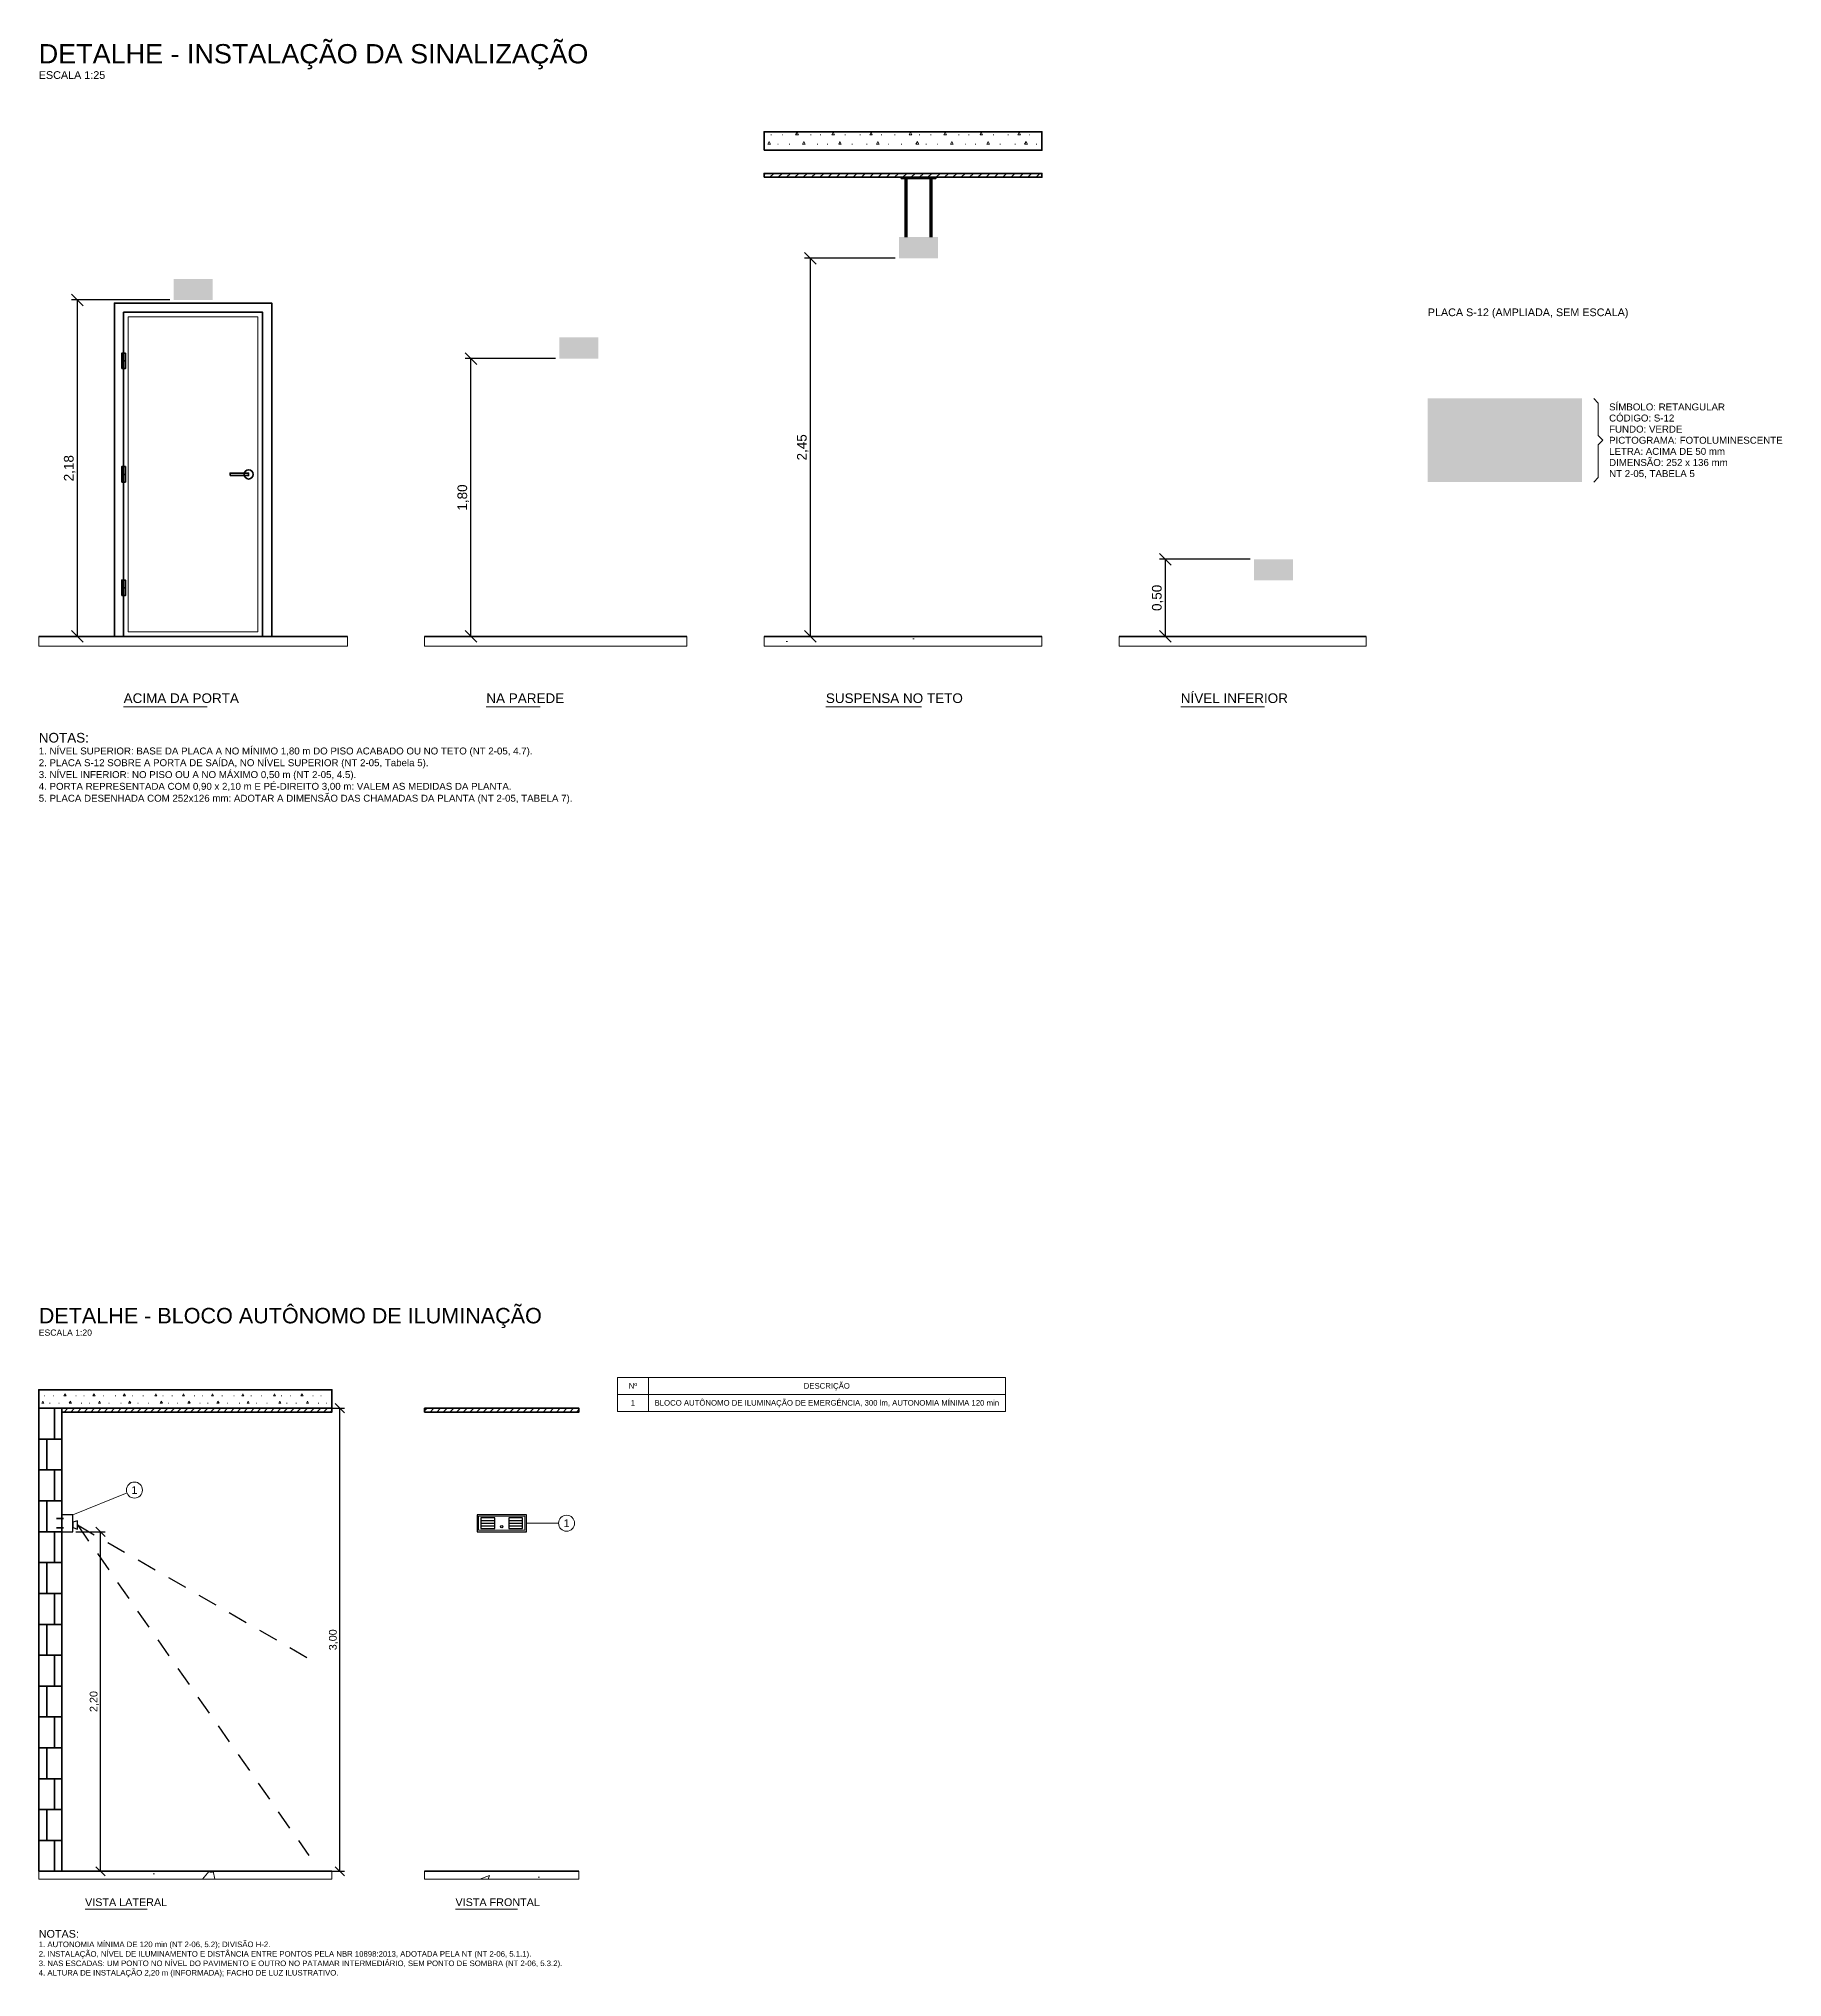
# Model space of a CAD drawing. Header units: metres. Extents: x -0.2 to 25.3, y -0.1 to 29.9.
# Drawn here: x 14 to 25.3, y 17.31 to 29.87 of the extents above; entities that cross this region are included whole.
import ezdxf
from ezdxf.enums import TextEntityAlignment as Align

# ---------------------------------------------------------------- set-up
doc = ezdxf.new("R2010")
doc.units = ezdxf.units.M
doc.header["$LTSCALE"] = 0.1
doc.linetypes.add('DASHED', pattern=[1.524, 1.27, -0.254])
for name, color, linetype, lineweight in [('DETALHE', 7, 'Continuous', 35), ('DETALHE_AUX', 8, 'Continuous', 13), ('DETALHE_COTA', 7, 'Continuous', 13), ('DETALHE_HACH', 8, 'Continuous', 9), ('DETALHE_ILUM', 5, 'Continuous', 25), ('DETALHE_SINAL', 3, 'Continuous', 25), ('DETALHE_TEXTO', 7, 'Continuous', 13)]:
    doc.layers.add(name, color=color, linetype=linetype, lineweight=lineweight)
doc.styles.add('COSCIP-TEXTO', font='arial.ttf')
doc.dimstyles.new('COSCIP-20', dxfattribs={"dimtxt": 0.05, "dimasz": 2.5, "dimexe": 0.03, "dimexo": 0.02, "dimgap": 0.015, "dimtad": 1, "dimzin": 0, "dimtxsty": 'COSCIP-TEXTO', "dimtsz": 0.03, "dimcen": 2.5, "dimclrd": 7, "dimclre": 7, "dimclrt": 7, "dimazin": 3, "dimtfac": 1, "dimtmove": 0, "dimatfit": 3})
doc.dimstyles.new('COSCIP-25', dxfattribs={"dimtxt": 0.0625, "dimasz": 2.5, "dimexe": 0.0375, "dimexo": 0.025, "dimgap": 0.0187, "dimtad": 1, "dimzin": 0, "dimtxsty": 'COSCIP-TEXTO', "dimtsz": 0.0375, "dimcen": 2.5, "dimclrd": 7, "dimclre": 7, "dimclrt": 7, "dimazin": 3, "dimtfac": 1, "dimtmove": 0, "dimatfit": 3})

# ---------------------------------------------------------------- blocks, each defined once
blk = doc.blocks.new('DETV_PICT_SAIDA12')
at = {"true_color": 0x245c34}
h = blk.add_hatch(color=7, dxfattribs=at)
h.dxf.hatch_style = 1
h.paths.add_polyline_path([(-0.5, -0.2707), (0.5, -0.2707), (0.5, 0.2707), (-0.5, 0.2707)])
at = {"true_color": 0xececbc}
h = blk.add_hatch(color=7, dxfattribs=at)
h.dxf.hatch_style = 1
h.paths.add_polyline_path([(-0.4998, 0.2701), (0.4994, 0.2704), (0.4998, -0.2701), (-0.4994, -0.2704)])
h.paths.add_polyline_path([(-0.4521, 0.2246), (-0.4539, 0.2217), (-0.4539, -0.2217), (-0.4521, -0.2246), (0.4533, -0.2239), (0.4539, 0.2217), (0.4521, 0.2246)], flags=16)
h.paths.add_polyline_path([(0.0389, 0.1062), (0.1573, 0.1061), (0.1782, 0.0995), (0.1848, 0.0956), (0.1991, 0.0858), (0.2094, 0.0754), (0.2189, 0.0605), (0.2259, 0.0446), (0.2293, 0.0325), (0.2322, -0.0028), (0.2292, -0.0303), (0.2225, -0.0523), (0.2155, -0.0655), (0.1991, -0.0858), (0.1782, -0.0997), (0.1573, -0.1062), (0.0388, -0.1062)])
h.paths.add_polyline_path([(0.0891, 0.067), (0.0874, 0.0633), (0.0877, -0.0655), (0.0902, -0.0673), (0.1441, -0.0672), (0.1485, -0.0639), (0.1529, -0.0635), (0.1595, -0.0597), (0.1727, -0.0464), (0.1793, -0.0341), (0.1829, -0.0215), (0.183, 0.0171), (0.176, 0.0395), (0.1694, 0.0496), (0.1595, 0.0589), (0.1408, 0.0667)], flags=16)
h.paths.add_polyline_path([(-0.1758, 0.1062), (-0.1298, 0.1071), (-0.1243, 0.1007), (-0.0671, -0.0541), (-0.0615, -0.0655), (-0.0605, -0.0718), (-0.0517, -0.0919), (-0.051, -0.0974), (-0.0479, -0.1029), (-0.0495, -0.107), (-0.0957, -0.1069), (-0.1104, -0.0677), (-0.111, -0.0622), (-0.1133, -0.0603), (-0.1914, -0.0605), (-0.1958, -0.0647), (-0.2067, -0.0985), (-0.2112, -0.107), (-0.2576, -0.1062), (-0.2519, -0.088), (-0.2232, -0.016), (-0.2224, -0.0105), (-0.1869, 0.0787), (-0.1861, 0.0842), (-0.1793, 0.1018)])
h.paths.add_polyline_path([(-0.1518, 0.0537), (-0.1564, 0.0457), (-0.1794, -0.0182), (-0.1782, -0.0245), (-0.1298, -0.0246), (-0.1262, -0.0226), (-0.1275, -0.0149)], flags=16)
h.paths.add_polyline_path([(0.3127, 0.1062), (0.3586, 0.1071), (0.3641, 0.1018), (0.4245, -0.0622), (0.4403, -0.1007), (0.4389, -0.107), (0.3927, -0.1066), (0.3775, -0.0622), (0.3751, -0.0603), (0.297, -0.0605), (0.2927, -0.0655), (0.2817, -0.0996), (0.2772, -0.107), (0.232, -0.1062), (0.2332, -0.0977), (0.3047, 0.0865), (0.3089, 0.1007)])
h.paths.add_polyline_path([(0.3366, 0.0538), (0.3322, 0.0456), (0.3091, -0.0193), (0.3102, -0.0245), (0.3608, -0.0245), (0.363, -0.0231)], flags=16)
h.paths.add_polyline_path([(-0.3626, 0.1128), (-0.3289, 0.1127), (-0.3234, 0.1098), (-0.3135, 0.1096), (-0.308, 0.1065), (-0.3025, 0.1059), (-0.29, 0.0996), (-0.2761, 0.0888), (-0.2663, 0.0743), (-0.2626, 0.0655), (-0.2592, 0.0479), (-0.2618, 0.0439), (-0.3036, 0.0441), (-0.3079, 0.0512), (-0.3093, 0.0589), (-0.319, 0.0695), (-0.3267, 0.0733), (-0.3355, 0.0738), (-0.3432, 0.0766), (-0.3531, 0.0767), (-0.3597, 0.0739), (-0.3663, 0.0735), (-0.374, 0.0693), (-0.381, 0.0589), (-0.381, 0.0435), (-0.3729, 0.0353), (-0.3432, 0.0247), (-0.3234, 0.0213), (-0.3168, 0.0181), (-0.3102, 0.018), (-0.2904, 0.0114), (-0.2728, 0.0006), (-0.2634, -0.0094), (-0.2565, -0.0215), (-0.2527, -0.0336), (-0.2525, -0.0534), (-0.2596, -0.0743), (-0.2704, -0.0886), (-0.2827, -0.0991), (-0.3069, -0.1097), (-0.3168, -0.1097), (-0.3245, -0.1129), (-0.3608, -0.1128), (-0.3674, -0.1098), (-0.3762, -0.1097), (-0.3806, -0.1069), (-0.3872, -0.106), (-0.407, -0.0955), (-0.4202, -0.0825), (-0.4271, -0.0721), (-0.4337, -0.0567), (-0.4343, -0.0413), (-0.4323, -0.0368), (-0.3905, -0.0369), (-0.3882, -0.0402), (-0.3872, -0.0513), (-0.3772, -0.0655), (-0.363, -0.0734), (-0.3542, -0.074), (-0.3476, -0.0767), (-0.3377, -0.0769), (-0.3201, -0.0736), (-0.3102, -0.0693), (-0.3032, -0.0633), (-0.2991, -0.0556), (-0.2994, -0.0424), (-0.3135, -0.0279), (-0.33, -0.0213), (-0.3366, -0.0212), (-0.341, -0.0183), (-0.3498, -0.0179), (-0.3553, -0.015), (-0.363, -0.0145), (-0.3674, -0.0116), (-0.3729, -0.0115), (-0.3993, -0.0014), (-0.4167, 0.0127), (-0.427, 0.0325), (-0.4273, 0.0622), (-0.4202, 0.0787), (-0.3995, 0.0996), (-0.396, 0.0998), (-0.3861, 0.1062), (-0.3806, 0.1066), (-0.3762, 0.1096), (-0.3674, 0.1101)])
h.paths.add_polyline_path([(-0.0371, 0.1062), (0.0055, 0.1071), (0.0083, 0.104), (0.0083, -0.1029), (0.0055, -0.1072), (-0.0352, -0.1072), (-0.038, -0.104)])
h.paths.add_polyline_path([(-0.0093, 0.1689), (0.0319, 0.1695), (0.0345, 0.1678), (0.0165, 0.1491), (-0.0099, 0.1261), (-0.0365, 0.126), (-0.0372, 0.1282), (-0.0341, 0.1339)])
blk = doc.blocks.new('DETV_PICT_SAIDA1')
at = {"true_color": 0x245c34}
h = blk.add_hatch(color=7, dxfattribs=at)
h.dxf.hatch_style = 1
h.paths.add_polyline_path([(-0.5, -0.2723), (0.5, -0.2723), (0.5, 0.2723), (-0.5, 0.2723)])
at = {"true_color": 0xececbc}
h = blk.add_hatch(color=7, dxfattribs=at)
h.dxf.hatch_style = 1
h.paths.add_polyline_path([(-0.4998, 0.2717), (0.4994, 0.2721), (0.4998, -0.2717), (-0.4994, -0.2721)])
h.paths.add_polyline_path([(-0.4521, 0.2261), (-0.4539, 0.2233), (-0.4539, -0.2233), (-0.4521, -0.2261), (0.451, -0.2262), (0.4538, -0.2244), (0.4539, 0.2233), (0.4521, 0.2261)], flags=16)
h.paths.add_polyline_path([(-0.3589, 0.2035), (-0.0945, 0.2024), (-0.0948, 0.0385), (-0.1364, 0.0384), (-0.1496, 0.0528), (-0.1505, 0.0561), (-0.1595, 0.0655), (-0.1639, 0.0734), (-0.1848, 0.0937), (-0.2013, 0.0974), (-0.2838, 0.0974), (-0.3003, 0.094), (-0.3146, 0.0798), (-0.3152, 0.0759), (-0.325, 0.0627), (-0.3251, 0.0594), (-0.3349, 0.0462), (-0.335, 0.0429), (-0.3415, 0.033), (-0.3408, 0.0264), (-0.33, 0.0153), (-0.3223, 0.0151), (-0.3124, 0.0223), (-0.3115, 0.0264), (-0.3058, 0.033), (-0.3011, 0.0429), (-0.2956, 0.0495), (-0.2952, 0.0528), (-0.2849, 0.0671), (-0.2552, 0.0678), (-0.2523, 0.0649), (-0.2652, 0.0407), (-0.2658, 0.0363), (-0.2752, 0.0209), (-0.2821, 0.0033), (-0.2824, -0.0088), (-0.2854, -0.022), (-0.2857, -0.0539), (-0.2886, -0.0638), (-0.2888, -0.0726), (-0.2915, -0.0744), (-0.3619, -0.0743), (-0.3663, -0.0773), (-0.3729, -0.0775), (-0.3861, -0.0847), (-0.3904, -0.0891), (-0.3973, -0.1012), (-0.3981, -0.1078), (-0.3976, -0.11), (-0.3949, -0.1107), (-0.275, -0.1106), (-0.2607, -0.107), (-0.2525, -0.099), (-0.2524, -0.088), (-0.2493, -0.0759), (-0.2487, -0.0517), (-0.2459, -0.0429), (-0.2463, -0.0308), (-0.2442, -0.0281), (-0.2067, -0.099), (-0.203, -0.1089), (-0.1998, -0.1122), (-0.1997, -0.1155), (-0.1964, -0.1188), (-0.1964, -0.1221), (-0.1898, -0.132), (-0.1898, -0.1353), (-0.1793, -0.1526), (-0.1725, -0.1595), (-0.1639, -0.1622), (-0.1325, -0.1617), (-0.134, -0.1551), (-0.1403, -0.1452), (-0.1403, -0.1419), (-0.1436, -0.1386), (-0.1436, -0.1353), (-0.1502, -0.1254), (-0.1502, -0.1221), (-0.1535, -0.1188), (-0.1535, -0.1155), (-0.1599, -0.1056), (-0.1601, -0.1023), (-0.1634, -0.099), (-0.1634, -0.0957), (-0.1764, -0.0726), (-0.1771, -0.0682), (-0.1894, -0.0462), (-0.2074, -0.0066), (-0.2058, 0.0011), (-0.1935, 0.0253), (-0.1928, 0.0297), (-0.1898, 0.033), (-0.1898, 0.0363), (-0.1864, 0.0396), (-0.1861, 0.044), (-0.1837, 0.0443), (-0.1738, 0.0335), (-0.1694, 0.0256), (-0.1518, 0.0083), (-0.0968, 0.0083), (-0.0942, 0.0066), (-0.0941, -0.1738), (-0.1221, -0.2024), (-0.1672, -0.2036), (-0.1699, -0.2024), (-0.1404, -0.1727), (-0.1402, -0.1705), (-0.143, -0.1697), (-0.1746, -0.1705), (-0.1856, -0.1771), (-0.2079, -0.1991), (-0.2145, -0.2032), (-0.3861, -0.2036), (-0.3877, -0.2024), (-0.3614, -0.1749), (-0.3614, -0.1188), (-0.3641, -0.117), (-0.4081, -0.1173), (-0.411, -0.1144), (-0.408, -0.11), (-0.4076, -0.1056), (-0.4043, -0.1023), (-0.4038, -0.0979), (-0.4012, -0.0957), (-0.401, -0.0924), (-0.3935, -0.0814), (-0.3784, -0.0715), (-0.3707, -0.0706), (-0.3614, -0.066), (-0.3615, 0.2002)])
h.paths.add_polyline_path([(-0.1991, 0.1664), (-0.2079, 0.1625), (-0.2189, 0.1518), (-0.2226, 0.1441), (-0.2226, 0.1254), (-0.2195, 0.1221), (-0.2189, 0.1181), (-0.2079, 0.1074), (-0.2046, 0.1073), (-0.2002, 0.1039), (-0.1815, 0.1043), (-0.1793, 0.1067), (-0.1742, 0.1078), (-0.1634, 0.1188), (-0.1634, 0.1221), (-0.1601, 0.1265), (-0.1603, 0.1441), (-0.1639, 0.1521), (-0.1749, 0.1625), (-0.1848, 0.1667)], flags=16)
h.paths.add_polyline_path([(0.1286, 0.143), (0.2376, 0.1434), (0.2567, 0.1243), (0.2708, 0.1133), (0.3944, 0), (0.3723, -0.0187), (0.3467, -0.044), (0.3326, -0.055), (0.3104, -0.077), (0.2963, -0.088), (0.2779, -0.1067), (0.2601, -0.121), (0.2376, -0.1433), (0.132, -0.1438), (0.1296, -0.1419), (0.1645, -0.1078), (0.1855, -0.0902), (0.2206, -0.055), (0.2349, -0.044), (0.2343, -0.0414), (0.0638, -0.0414), (0.0611, -0.0396), (0.0609, 0.0385), (0.0627, 0.0413), (0.2332, 0.0412), (0.2354, 0.0424), (0.1426, 0.1298), (0.1286, 0.1408)])

msp = doc.modelspace()

# ---------------------------------------------------------------- hatches: boundary and pattern name
at = {"layer": 'DETALHE_HACH'}
h = msp.add_hatch(dxfattribs=at)
h.set_pattern_fill('ANSI31', color=8, scale=0.012)
h.paths.add_polyline_path([(18.7, 28.975), (20.5, 28.975), (20.5, 29), (18.7, 29)])
h = msp.add_hatch(dxfattribs=at)
h.set_pattern_fill('AR-CONC', color=8, scale=0.008)
h.paths.add_polyline_path([(14, 25.938), (16, 25.938), (16, 26), (14, 26)])
h = msp.add_hatch(dxfattribs=at)
h.set_pattern_fill('AR-CONC', color=8, scale=0.008)
h.paths.add_polyline_path([(16.5, 25.938), (18.2, 25.938), (18.2, 26), (16.5, 26)])
h = msp.add_hatch(dxfattribs=at)
h.set_pattern_fill('AR-CONC', color=8, scale=0.008)
h.paths.add_polyline_path([(18.7, 25.938), (20.5, 25.938), (20.5, 26), (18.7, 26)])
h = msp.add_hatch(dxfattribs=at)
h.set_pattern_fill('AR-CONC', color=8, scale=0.008)
h.paths.add_polyline_path([(21, 25.938), (22.6, 25.938), (22.6, 26), (21, 26)])
h = msp.add_hatch(dxfattribs=at)
h.set_pattern_fill('ANSI31', color=8, scale=0.0096)
h.paths.add_polyline_path([(14.15, 20.975), (15.9, 20.975), (15.9, 21), (14.15, 21)])
h = msp.add_hatch(dxfattribs=at)
h.set_pattern_fill('ANSI31', color=8, scale=0.0096)
h.paths.add_polyline_path([(16.5, 20.975), (17.5, 20.975), (17.5, 21), (16.5, 21)])
h = msp.add_hatch(dxfattribs=at)
h.set_pattern_fill('AR-CONC', color=8, scale=0.0064)
h.paths.add_polyline_path([(14, 17.95), (15.9, 17.95), (15.9, 18), (14, 18)])
h = msp.add_hatch(dxfattribs=at)
h.set_pattern_fill('AR-CONC', color=8, scale=0.0064)
h.paths.add_polyline_path([(16.5, 17.95), (17.5, 17.95), (17.5, 18), (16.5, 18)])

# ---------------------------------------------------------------- linework, layer by layer
at = {"layer": 'DETALHE'}
for p, q in [((19.613, 28.587), (19.613, 28.967)), ((19.625, 28.587), (19.625, 28.967)), ((19.775, 28.587), (19.775, 28.967)), ((19.787, 28.587), (19.787, 28.967)), ((14.538, 27.785), (14.562, 27.785)), ((14.538, 27.05), (14.562, 27.05)), ((14.538, 26.315), (14.562, 26.315)), ((14, 26), (16, 26)), ((16.5, 26), (18.2, 26)), ((18.7, 26), (20.5, 26)), ((21, 26), (22.6, 26)), ((14.102, 20.8), (14.102, 21)), ((14, 20.8), (14.15, 20.8)), ((14.053, 20.6), (14.053, 20.8)), ((14, 20.6), (14.15, 20.6)), ((14.102, 20.4), (14.102, 20.6)), ((14, 20.4), (14.15, 20.4)), ((14.053, 20.2), (14.053, 20.4)), ((14.115, 20.285), (14.16, 20.285)), ((14.115, 20.225), (14.16, 20.225)), ((14, 20.2), (14.15, 20.2)), ((14.102, 20), (14.102, 20.2)), ((14, 20), (14.15, 20)), ((14.053, 19.8), (14.053, 20)), ((14, 19.8), (14.15, 19.8)), ((14.102, 19.6), (14.102, 19.8)), ((14, 19.6), (14.15, 19.6)), ((14.053, 19.4), (14.053, 19.6)), ((14, 19.4), (14.15, 19.4)), ((14.102, 19.2), (14.102, 19.4)), ((14, 19.2), (14.15, 19.2)), ((14.053, 19), (14.053, 19.2)), ((14, 19), (14.15, 19)), ((14.102, 18.8), (14.102, 19)), ((14, 18.8), (14.15, 18.8)), ((14.053, 18.6), (14.053, 18.8)), ((14, 18.6), (14.15, 18.6)), ((14.102, 18.4), (14.102, 18.6)), ((14, 18.4), (14.15, 18.4)), ((14.053, 18.2), (14.053, 18.4)), ((14, 18.2), (14.15, 18.2)), ((14.102, 18), (14.102, 18.2)), ((14, 18), (15.9, 18)), ((16.5, 18), (17.5, 18))]:
    msp.add_line(p, q, dxfattribs=at)
for points in [[(18.7, 29.15), (20.5, 29.15), (20.5, 29.27), (18.7, 29.27)], [(18.7, 28.975), (20.5, 28.975), (20.5, 29), (18.7, 29)], [(19.587, 28.967), (19.813, 28.967), (19.813, 28.975), (19.587, 28.975)], [(14.538, 27.735), (14.562, 27.735), (14.562, 27.835), (14.538, 27.835)], [(14.538, 27), (14.562, 27), (14.562, 27.1), (14.538, 27.1)], [(15.24, 27.042), (15.36, 27.042), (15.36, 27.058), (15.24, 27.058)], [(14.538, 26.265), (14.562, 26.265), (14.562, 26.365), (14.538, 26.365)], [(14, 21), (15.9, 21), (15.9, 21.12), (14, 21.12)], [(14, 18), (14.15, 18), (14.15, 21), (14, 21)], [(14.15, 20.975), (15.9, 20.975), (15.9, 21), (14.15, 21)], [(16.5, 20.975), (17.5, 20.975), (17.5, 21), (16.5, 21)]]:
    msp.add_lwpolyline(points, close=True, dxfattribs=at)
for points in [[(14.49, 26), (14.49, 28.16), (15.51, 28.16), (15.51, 26)], [(14.55, 26), (14.55, 28.1), (15.45, 28.1), (15.45, 26)]]:
    msp.add_lwpolyline(points, dxfattribs=at)
msp.add_circle((15.36, 27.05), 0.03, dxfattribs=at)
at = {"layer": 'DETALHE_AUX'}
for p, q in [((14.55, 25.544), (15.092, 25.544)), ((16.9, 25.544), (17.249, 25.544)), ((19.1, 25.544), (19.72, 25.544)), ((21.4, 25.544), (21.943, 25.544)), ((14.22, 20.31), (14.572, 20.451)), ((17.16, 20.255), (17.368, 20.255)), ((14.3, 17.755), (14.703, 17.755)), ((16.7, 17.755), (17.103, 17.755))]:
    msp.add_line(p, q, dxfattribs=at)
for points in [[(14.58, 26.03), (15.42, 26.03), (15.42, 28.07), (14.58, 28.07)], [(14, 25.938), (16, 25.938), (16, 26), (14, 26)], [(16.5, 25.938), (18.2, 25.938), (18.2, 26), (16.5, 26)], [(18.7, 25.938), (20.5, 25.938), (20.5, 26), (18.7, 26)], [(21, 25.938), (22.6, 25.938), (22.6, 26), (21, 26)], [(16.85, 20.21), (17.15, 20.21), (17.15, 20.3), (16.85, 20.3)], [(14, 17.95), (15.9, 17.95), (15.9, 18), (14, 18)], [(16.5, 17.95), (17.5, 17.95), (17.5, 18), (16.5, 18)]]:
    msp.add_lwpolyline(points, close=True, dxfattribs=at)
at = {"layer": 'DETALHE_HACH'}
for p, q in [((18.744, 29.25), (18.748, 29.25)), ((18.788, 29.19), (18.792, 29.19)), ((18.819, 29.25), (18.822, 29.25)), ((18.863, 29.19), (18.866, 29.19)), ((19, 29.25), (19.004, 29.25)), ((19.044, 29.19), (19.048, 29.19)), ((19.064, 29.25), (19.068, 29.25)), ((19.108, 29.19), (19.112, 29.19)), ((19.224, 29.25), (19.228, 29.25)), ((19.268, 29.19), (19.272, 29.19)), ((19.32, 29.25), (19.324, 29.25)), ((19.364, 29.19), (19.368, 29.19)), ((19.459, 29.25), (19.462, 29.25)), ((19.503, 29.19), (19.506, 29.19)), ((19.544, 29.25), (19.548, 29.25)), ((19.588, 29.19), (19.592, 29.19)), ((19.704, 29.25), (19.708, 29.25)), ((19.748, 29.19), (19.752, 29.19)), ((19.779, 29.25), (19.782, 29.25)), ((19.823, 29.19), (19.826, 29.19)), ((19.96, 29.25), (19.964, 29.25)), ((20.004, 29.19), (20.008, 29.19)), ((20.024, 29.25), (20.028, 29.25)), ((20.068, 29.19), (20.072, 29.19)), ((20.184, 29.25), (20.188, 29.25)), ((20.228, 29.19), (20.232, 29.19)), ((20.28, 29.25), (20.284, 29.25)), ((20.324, 29.19), (20.328, 29.19)), ((20.419, 29.25), (20.422, 29.25)), ((20.463, 29.19), (20.466, 29.19)), ((14.035, 21.08), (14.038, 21.08)), ((14.07, 21.032), (14.073, 21.032)), ((14.095, 21.08), (14.098, 21.08)), ((14.13, 21.032), (14.133, 21.032)), ((14.24, 21.08), (14.243, 21.08)), ((14.275, 21.032), (14.278, 21.032)), ((14.291, 21.08), (14.294, 21.08)), ((14.326, 21.032), (14.329, 21.032)), ((14.419, 21.08), (14.422, 21.08)), ((14.454, 21.032), (14.457, 21.032)), ((14.496, 21.08), (14.499, 21.08)), ((14.531, 21.032), (14.534, 21.032)), ((14.607, 21.08), (14.61, 21.08)), ((14.642, 21.032), (14.645, 21.032)), ((14.675, 21.08), (14.678, 21.08)), ((14.71, 21.032), (14.713, 21.032)), ((14.803, 21.08), (14.806, 21.08)), ((14.838, 21.032), (14.841, 21.032)), ((14.863, 21.08), (14.866, 21.08)), ((14.898, 21.032), (14.901, 21.032)), ((15.008, 21.08), (15.011, 21.08)), ((15.043, 21.032), (15.046, 21.032)), ((15.059, 21.08), (15.062, 21.08)), ((15.094, 21.032), (15.097, 21.032)), ((15.187, 21.08), (15.19, 21.08)), ((15.222, 21.032), (15.225, 21.032)), ((15.264, 21.08), (15.267, 21.08)), ((15.299, 21.032), (15.302, 21.032)), ((15.375, 21.08), (15.378, 21.08)), ((15.41, 21.032), (15.413, 21.032)), ((15.443, 21.08), (15.446, 21.08)), ((15.478, 21.032), (15.481, 21.032)), ((15.571, 21.08), (15.574, 21.08)), ((15.606, 21.032), (15.609, 21.032)), ((15.631, 21.08), (15.634, 21.08)), ((15.666, 21.032), (15.669, 21.032)), ((15.776, 21.08), (15.779, 21.08)), ((15.811, 21.032), (15.814, 21.032)), ((15.827, 21.08), (15.83, 21.08)), ((15.862, 21.032), (15.865, 21.032))]:
    msp.add_line(p, q, dxfattribs=at)
for points in [[(18.904, 29.25), (18.922, 29.25), (18.913, 29.266)], [(19.139, 29.25), (19.156, 29.25), (19.147, 29.266)], [(19.384, 29.25), (19.401, 29.25), (19.393, 29.266)], [(19.64, 29.25), (19.657, 29.25), (19.649, 29.266)], [(19.864, 29.25), (19.882, 29.25), (19.873, 29.266)], [(20.099, 29.25), (20.116, 29.25), (20.107, 29.266)], [(20.344, 29.25), (20.361, 29.25), (20.353, 29.266)], [(18.724, 29.19), (18.742, 29.19), (18.733, 29.206)], [(18.948, 29.19), (18.965, 29.19), (18.957, 29.206)], [(19.183, 29.19), (19.2, 29.19), (19.191, 29.206)], [(19.428, 29.19), (19.446, 29.19), (19.437, 29.206)], [(19.684, 29.19), (19.702, 29.19), (19.693, 29.206)], [(19.908, 29.19), (19.925, 29.19), (19.917, 29.206)], [(20.143, 29.19), (20.16, 29.19), (20.151, 29.206)], [(20.388, 29.19), (20.406, 29.19), (20.397, 29.206)], [(14.019, 21.032), (14.033, 21.032), (14.026, 21.045)], [(14.163, 21.08), (14.177, 21.08), (14.17, 21.093)], [(14.198, 21.032), (14.212, 21.032), (14.205, 21.045)], [(14.351, 21.08), (14.365, 21.08), (14.358, 21.093)], [(14.386, 21.032), (14.4, 21.032), (14.393, 21.045)], [(14.547, 21.08), (14.561, 21.08), (14.554, 21.093)], [(14.582, 21.032), (14.596, 21.032), (14.589, 21.045)], [(14.752, 21.08), (14.766, 21.08), (14.759, 21.093)], [(14.787, 21.032), (14.801, 21.032), (14.794, 21.045)], [(14.931, 21.08), (14.945, 21.08), (14.938, 21.093)], [(14.966, 21.032), (14.98, 21.032), (14.973, 21.045)], [(15.119, 21.08), (15.133, 21.08), (15.126, 21.093)], [(15.154, 21.032), (15.168, 21.032), (15.161, 21.045)], [(15.315, 21.08), (15.329, 21.08), (15.322, 21.093)], [(15.35, 21.032), (15.364, 21.032), (15.357, 21.045)], [(15.52, 21.08), (15.534, 21.08), (15.527, 21.093)], [(15.555, 21.032), (15.569, 21.032), (15.562, 21.045)], [(15.699, 21.08), (15.713, 21.08), (15.706, 21.093)], [(15.734, 21.032), (15.748, 21.032), (15.741, 21.045)]]:
    msp.add_lwpolyline(points, close=True, dxfattribs=at)
at = {"layer": 'DETALHE_ILUM', "linetype": 'DASHED'}
for q in [(15.75, 18.102), (15.75, 19.378)]:
    msp.add_line((14.25, 20.244), q, dxfattribs=at)
at = {"layer": 'DETALHE_ILUM'}
for p, q in [((16.87, 20.273), (16.95, 20.273)), ((16.87, 20.255), (16.95, 20.255)), ((16.87, 20.238), (16.95, 20.238)), ((17.05, 20.273), (17.13, 20.273)), ((17.05, 20.255), (17.13, 20.255)), ((17.05, 20.238), (17.13, 20.238))]:
    msp.add_line(p, q, dxfattribs=at)
for points in [[(14.15, 20.2), (14.22, 20.2), (14.22, 20.31), (14.15, 20.31)], [(14.22, 20.227), (14.25, 20.216), (14.25, 20.271), (14.22, 20.261)], [(16.84, 20.2), (17.16, 20.2), (17.16, 20.31), (16.84, 20.31)], [(16.865, 20.22), (16.955, 20.22), (16.955, 20.29), (16.865, 20.29)], [(17.045, 20.22), (17.135, 20.22), (17.135, 20.29), (17.045, 20.29)]]:
    msp.add_lwpolyline(points, close=True, dxfattribs=at)
msp.add_circle((17, 20.233), 0.008, dxfattribs=at)
at = {"layer": 'DETALHE_TEXTO'}
for p, q in [((17.95, 20.98), (17.95, 21.2)), ((17.75, 21.09), (20.263, 21.09))]:
    msp.add_line(p, q, dxfattribs=at)
msp.add_lwpolyline([(24.075, 27.541), (24.105, 27.511), (24.105, 27.301), (24.135, 27.271), (24.105, 27.241), (24.105, 27.03), (24.075, 27)], dxfattribs=at)
msp.add_lwpolyline([(17.75, 20.98), (20.263, 20.98), (20.263, 21.2), (17.75, 21.2)], close=True, dxfattribs=at)
for centre in [(14.62, 20.47), (17.42, 20.255)]:
    msp.add_circle(centre, 0.052, dxfattribs=at)

# ---------------------------------------------------------------- block references
at = {"layer": 'DETALHE_SINAL', "xscale": 0.252, "yscale": 0.252}
for name, p in [('DETV_PICT_SAIDA1', (19.7, 28.519)), ('DETV_PICT_SAIDA12', (15, 28.248)), ('DETV_PICT_SAIDA1', (17.5, 27.869)), ('DETV_PICT_SAIDA1', (22, 26.432))]:
    msp.add_blockref(name, p, dxfattribs=at)
at = {"layer": 'DETALHE_SINAL'}
msp.add_blockref('DETV_PICT_SAIDA12', (23.5, 27.271), dxfattribs=at)

# ---------------------------------------------------------------- texts
at = {"layer": 'DETALHE_TEXTO', "style": 'COSCIP-TEXTO'}
for s, height, p in [('DETALHE - INSTALAÇÃO DA SINALIZAÇÃO', 0.125, (14, 29.775)), ('PLACA S-12 (AMPLIADA, SEM ESCALA)', 0.05, (23, 28.1)), ('SÍMBOLO: RETANGULAR', 0.045, (24.175, 27.487)), ('CÓDIGO: S-12', 0.045, (24.175, 27.415)), ('FUNDO: VERDE', 0.045, (24.175, 27.343)), ('PICTOGRAMA: FOTOLUMINESCENTE', 0.045, (24.175, 27.271)), ('LETRA: ACIMA DE 50 mm', 0.045, (24.175, 27.199)), ('DIMENSÃO: 252 x 136 mm', 0.045, (24.175, 27.127)), ('NT 2-05, TABELA 5', 0.045, (24.175, 27.055)), ('ACIMA DA PORTA', 0.0625, (14.55, 25.6)), ('NA PAREDE', 0.0625, (16.9, 25.6)), ('SUSPENSA NO TETO', 0.0625, (19.1, 25.6)), ('NÍVEL INFERIOR', 0.0625, (21.4, 25.6)), ('NOTAS:', 0.0625, (14, 25.344)), ('1. NÍVEL SUPERIOR: BASE DA PLACA A NO MÍNIMO 1,80 m DO PISO ACABADO OU NO TETO (NT 2-05, 4.7).', 0.045, (14, 25.258)), ('3. NÍVEL INFERIOR: NO PISO OU A NO MÁXIMO 0,50 m (NT 2-05, 4.5).', 0.045, (14, 25.105)), ('2. PLACA S-12 SOBRE A PORTA DE SAÍDA, NO NÍVEL SUPERIOR (NT 2-05, Tabela 5).', 0.045, (14, 25.182)), ('4. PORTA REPRESENTADA COM 0,90 x 2,10 m E PÉ-DIREITO 3,00 m: VALEM AS MEDIDAS DA PLANTA.', 0.045, (14, 25.029)), ('5. PLACA DESENHADA COM 252x126 mm: ADOTAR A DIMENSÃO DAS CHAMADAS DA PLANTA (NT 2-05, TABELA 7).', 0.045, (14, 24.952)), ('DETALHE - BLOCO AUTÔNOMO DE ILUMINAÇÃO', 0.1, (14, 21.6)), ('BLOCO AUTÔNOMO DE ILUMINAÇÃO DE EMERGÊNCIA, 300 lm, AUTONOMIA MÍNIMA 120 min', 0.036, (17.99, 21.035)), ('VISTA LATERAL', 0.05, (14.3, 17.8)), ('VISTA FRONTAL', 0.05, (16.7, 17.8)), ('NOTAS:', 0.05, (14, 17.595)), ('2. INSTALAÇÃO, NÍVEL DE ILUMINAMENTO E DISTÂNCIA ENTRE PONTOS PELA NBR 10898:2013, ADOTADA PELA NT (NT 2-06, 5.1.1).', 0.036, (14, 17.465)), ('1. AUTONOMIA MÍNIMA DE 120 min (NT 2-06, 5.2); DIVISÃO H-2.', 0.036, (14, 17.527)), ('4. ALTURA DE INSTALAÇÃO 2,20 m (INFORMADA); FACHO DE LUZ ILUSTRATIVO.', 0.036, (14, 17.343)), ('3. NAS ESCADAS: UM PONTO NO NÍVEL DO PAVIMENTO E OUTRO NO PATAMAR INTERMEDIÁRIO, SEM PONTO DE SOMBRA (NT 2-06, 5.3.2).', 0.036, (14, 17.404))]:
    msp.add_text(s, height=height, dxfattribs=at).set_placement(p, align=Align.MIDDLE_LEFT)
at = {"layer": 'DETALHE_TEXTO', "color": 8, "style": 'COSCIP-TEXTO'}
for s, height, p in [('ESCALA 1:25', 0.05, (14, 29.637)), ('ESCALA 1:20', 0.04, (14, 21.49))]:
    msp.add_text(s, height=height, dxfattribs=at).set_placement(p, align=Align.MIDDLE_LEFT)
at = {"layer": 'DETALHE_TEXTO', "style": 'COSCIP-TEXTO'}
for s, height, p in [('Nº', 0.036, (17.85, 21.145)), ('DESCRIÇÃO', 0.036, (19.106, 21.145)), ('1', 0.036, (17.85, 21.035)), ('1', 0.05, (14.62, 20.47)), ('1', 0.05, (17.42, 20.255))]:
    msp.add_text(s, height=height, dxfattribs=at).set_placement(p, align=Align.MIDDLE_CENTER)

# ---------------------------------------------------------------- dimensions: what is measured, and where the dimension line sits
at = {"layer": 'DETALHE_COTA'}
for base, p1, p2, dimstyle in [((19, 26), (19, 26), (19.574, 28.45), 'COSCIP-25'), ((14.25, 26), (14.25, 26), (14.874, 28.18), 'COSCIP-25'), ((16.8, 26), (16.8, 26), (17.374, 27.8), 'COSCIP-25'), ((21.3, 26), (21.3, 26), (21.874, 26.5), 'COSCIP-25'), ((15.95, 18), (15.85, 18), (15.85, 21), 'COSCIP-20'), ((14.4, 18), (14.4, 18), (14.22, 20.2), 'COSCIP-20')]:
    msp.add_linear_dim(base=base, p1=p1, p2=p2, angle=90, dimstyle=dimstyle, dxfattribs=at).render()

doc.saveas('drawing.dxf')
